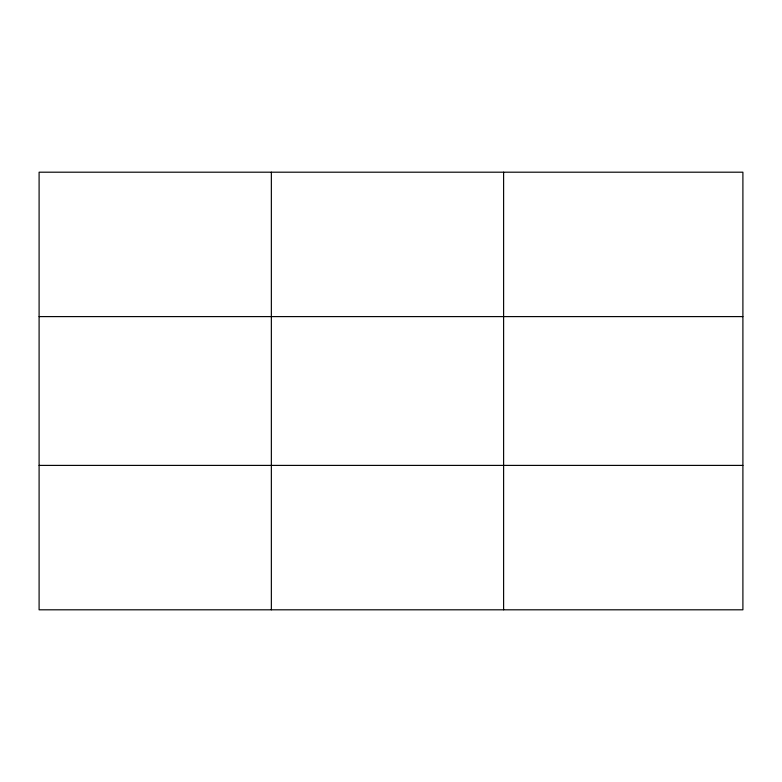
<?xml version="1.0" encoding="UTF-8"?>
<svg xmlns="http://www.w3.org/2000/svg" width="782" height="782" viewBox="0 0 782 782"><rect width="100%" height="100%" fill="white"/><g stroke="black" fill="none" stroke-linecap="round" stroke-linejoin="round"><path stroke-width="1.17" d="M271.354 172.196L271.354 609.804M503.608 172.196L503.608 609.804M742.9 465.398L742.9 609.804L39.1 609.804L39.1 172.196L742.9 172.196L742.9 465.398L39.1 465.398M39.1 316.602L742.9 316.602"/></g></svg>
